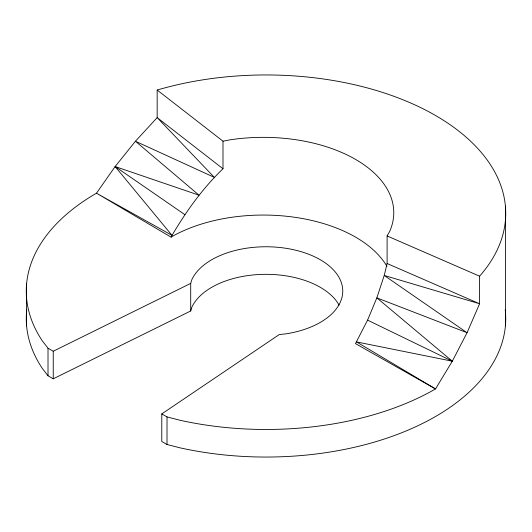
<?xml version="1.0" encoding="UTF-8"?>
<svg xmlns="http://www.w3.org/2000/svg" width="532" height="532" viewBox="0 0 532 532"><rect width="100%" height="100%" fill="white"/><g stroke="black" fill="none" stroke-linecap="round" stroke-linejoin="round"><path stroke-width="0.8" d="M157.166 90.041L222.994 141.193L230.409 139.776A130.48 75.331 0 0 1 389.557 231.659L387.103 235.942L387.103 263.513L384.23 275.456L376.856 297.86L367.572 320.138L355.489 343.619L435.515 388.932L452.306 361.208L467.056 332.719L479.598 303.765L479.598 276.194A239.726 138.406 0 0 0 435.515 115.491A239.726 138.406 0 0 0 157.166 90.041L157.166 117.612L135.434 141.259L115.131 166.549L96.485 193.196A239.726 138.406 0 0 0 42.194 340.666L48.013 348.214L53.247 351.233L190.702 283.403L191.866 279.599A76.754 44.309 0 0 1 320.271 259.736A76.754 44.309 0 0 1 285.864 333.87L279.28 334.542L161.788 413.903L161.788 441.474L167.015 444.493L180.089 447.851A239.726 138.406 0 0 0 505.24 309.79M26.76 309.79A239.726 138.406 0 0 0 42.194 368.244L48.013 375.792L53.247 378.811L190.702 310.974L191.866 307.17A76.754 44.309 0 0 1 264.178 274.339A76.754 44.309 0 0 1 339.11 305.149M222.994 168.77L157.166 117.612L214.316 177.362L135.434 141.259L199.054 195.204L115.131 166.549L172.016 235.383L96.485 193.196L171.085 237.152L172.016 235.383C186.247 211.257 202.719 188.208 222.994 168.77L222.994 141.193M171.085 237.152L172.016 236.554A130.48 75.331 0 0 1 386.924 266.306M387.103 263.513L479.598 303.765L384.23 275.456L467.056 332.719L376.856 297.86L452.306 361.208L356.526 341.91L435.515 388.932A239.726 138.406 0 0 1 180.089 420.28L167.015 416.922L161.788 413.903M387.103 235.942L479.598 276.194M367.572 320.138L452.306 361.208M115.131 166.549L184.87 214.655M505.4 206.117L505.4 325.883M190.702 283.403L190.702 310.974M167.015 416.922L167.015 444.493M53.247 351.233L53.247 378.811M48.013 348.214L48.013 375.792M26.6 283.822L26.6 325.883"/></g></svg>
